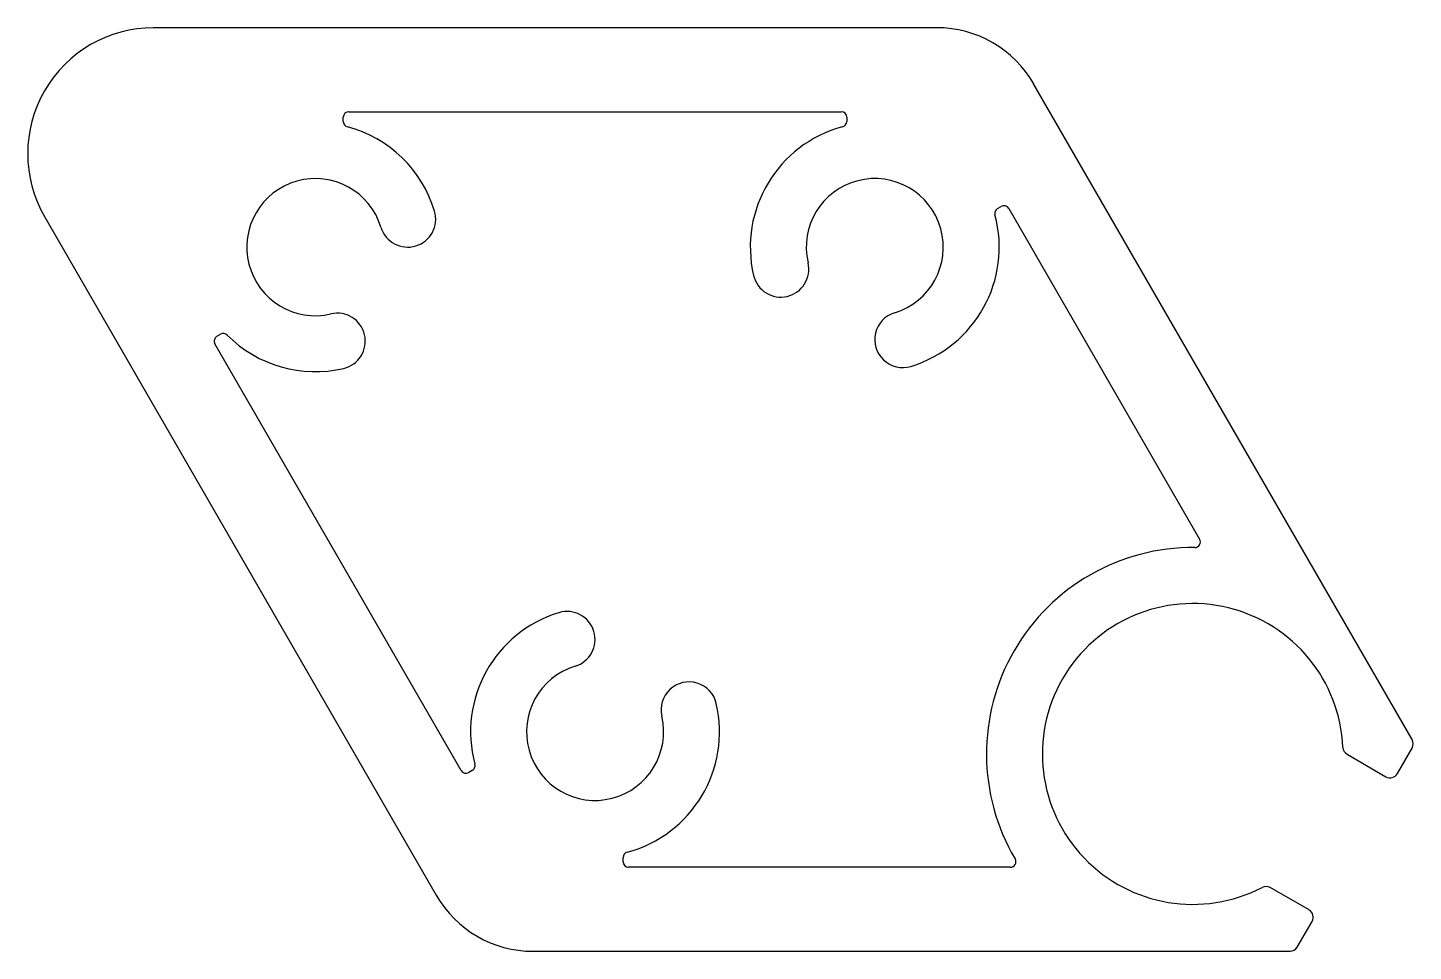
# Model space of a CAD drawing. Extents: x 3458.1 to 3507.6, y 992 to 1025.
import ezdxf

# ---------------------------------------------------------------- set-up
doc = ezdxf.new("R2010")
doc.units = 0
doc.layers.get('0').update_dxf_attribs({"linetype": 'CONTINUOUS'})

msp = doc.modelspace()

# ---------------------------------------------------------------- linework, layer by layer
for p, q in [((3490.553, 1025.047), (3462.552, 1025.047)), ((3507.549, 999.609), (3494.017, 1023.047)), ((3469.536, 1022.047), (3487.136, 1022.047)), ((3469.336, 1021.7), (3469.336, 1021.847)), ((3487.336, 1021.847), (3487.336, 1021.7)), ((3492.727, 1018.588), (3492.855, 1018.661)), ((3493.128, 1018.588), (3499.95, 1006.772)), ((3458.655, 1018.297), (3472.655, 994.047)), ((3464.818, 1014.021), (3464.946, 1014.095)), ((3473.545, 998.506), (3464.745, 1013.748)), ((3507.021, 998.395), (3507.549, 999.309)), ((3505.224, 999.086), (3506.611, 998.285)), ((3473.946, 998.507), (3473.818, 998.433)), ((3479.336, 995.247), (3479.336, 995.394)), ((3493.181, 995.047), (3479.536, 995.047)), ((3503.861, 993.522), (3502.474, 994.323)), ((3503.443, 992.197), (3503.971, 993.112)), ((3476.12, 992.047), (3503.183, 992.047))]:
    msp.add_line(p, q)
for centre, radius, start, end in [((3462.552, 1020.547), 4.5, 90, 210), ((3490.553, 1021.047), 4, 30, 90), ((3469.536, 1021.847), 0.2, 90, 180), ((3487.136, 1021.847), 0.2, 0, 90), ((3469.536, 1021.7), 0.2, 180, 255.0448), ((3468.336, 1017.207), 4.45, 16.8493, 75.0448), ((3488.336, 1017.207), 4.45, 104.9552, 193.1507), ((3487.136, 1021.7), 0.2, 284.9552, 360), ((3468.336, 1017.207), 2.45, 16.8493, 283.1507), ((3488.336, 1017.207), 2.45, 286.8493, 193.1507), ((3471.638, 1018.207), 1, 196.8493, 16.8493), ((3492.827, 1018.414), 0.2, 120, 195.0448), ((3492.955, 1018.488), 0.2, 30, 120), ((3488.336, 1017.207), 4.45, 286.8493, 15.0448), ((3484.977, 1016.422), 1, 193.1507, 13.1507), ((3469.121, 1013.848), 1, 283.1507, 103.1507), ((3489.336, 1013.905), 1, 106.8493, 286.8493), ((3465.046, 1013.922), 0.2, 44.9552, 120), ((3468.336, 1017.207), 4.45, 224.9552, 283.1507), ((3464.918, 1013.848), 0.2, 120, 210), ((3499.777, 1006.672), 0.2, 269.4526, 30), ((3499.704, 999.097), 7.375, 89.4526, 210.5474), ((3478.336, 999.887), 4.45, 106.8493, 195.0448), ((3477.336, 1003.189), 1, 286.8493, 106.8493), ((3499.704, 999.097), 5.375, 2.5099, 297.4901), ((3478.336, 999.887), 2.45, 106.8493, 13.1507), ((3481.696, 1000.672), 1, 13.1507, 193.1507), ((3478.336, 999.887), 4.45, 284.9552, 13.1507), ((3505.374, 999.346), 0.3, 182.5099, 240), ((3507.289, 999.459), 0.3, 330, 30), ((3473.846, 998.68), 0.2, 300, 15.0448), ((3473.718, 998.606), 0.2, 210, 300), ((3506.761, 998.545), 0.3, 240, 330), ((3479.536, 995.394), 0.2, 104.9552, 180), ((3479.536, 995.247), 0.2, 180, 270), ((3493.181, 995.247), 0.2, 270, 30.5474), ((3502.324, 994.063), 0.3, 60, 117.4901), ((3476.12, 996.047), 4, 210, 270), ((3503.711, 993.262), 0.3, 330, 60), ((3503.183, 992.347), 0.3, 270, 330)]:
    msp.add_arc(centre, radius, start, end)

doc.saveas('drawing.dxf')
